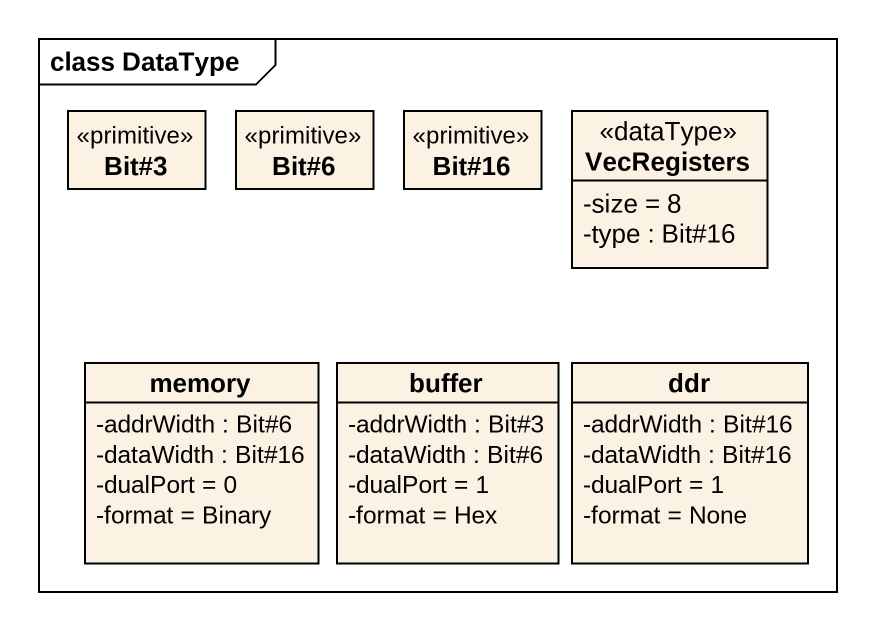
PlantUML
@startuml
mainframe class DataType
hide circle
hide empty members
skinparam classAttributeIconSize 0
class "Bit#3" as Bit_3 <<primitive>>
class "Bit#6" as Bit_6 <<primitive>>
class "Bit#16" as Bit_16 <<primitive>>
class VecRegisters <<dataType>> {
  -size = 8
  -type : Bit#16
}
class memory {
  -addrWidth : Bit#6
  -dataWidth : Bit#16
  -dualPort = 0
  -format = Binary
}
class buffer {
  -addrWidth : Bit#3
  -dataWidth : Bit#6
  -dualPort = 1
  -format = Hex
}
class ddr {
  -addrWidth : Bit#16
  -dataWidth : Bit#16
  -dualPort = 1
  -format = None
}
@enduml
